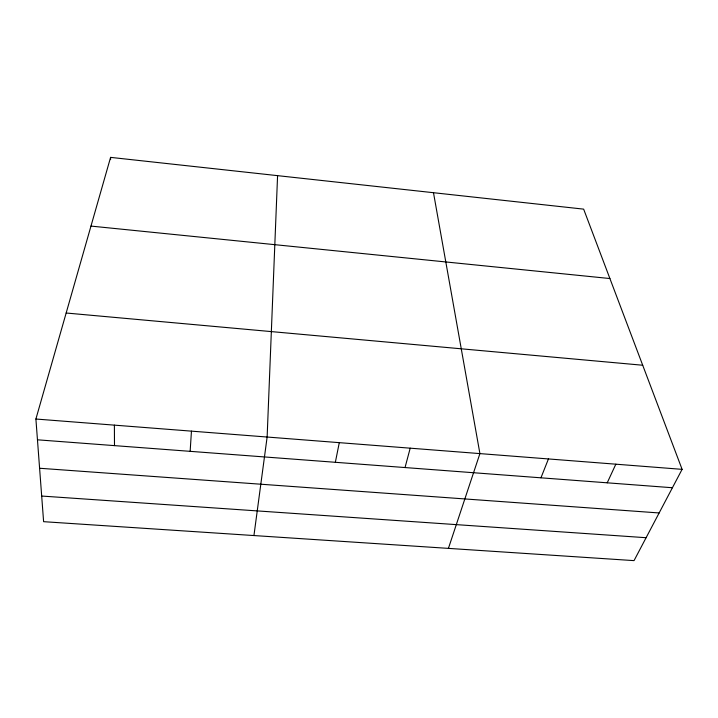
<?xml version="1.0" encoding="UTF-8"?>
<svg xmlns="http://www.w3.org/2000/svg" width="718" height="718" viewBox="0 0 718 718"><rect width="100%" height="100%" fill="white"/><g stroke="black" fill="none" stroke-linecap="round" stroke-linejoin="round"><path stroke-width="1.08" d="M277.579 175.65L267.132 437.029L253.939 535.556M190.144 451.335L191.455 431.132M335.351 462.293L339.291 442.647M405.033 467.553L410.202 448.176M35.9 419.025L110.59 157.377L583.644 209.135L682.1 469.348L634.039 560.623L43.61 521.681L35.9 419.025L682.1 469.348M448.418 548.381L479.911 453.605L433.484 192.702M540.95 477.811L548.444 458.937M607.222 482.81L615.838 464.187M41.68 496.048L646.101 537.71M39.598 468.253L659.133 512.957M37.462 439.811L672.416 487.737M66.164 313.012L642.709 365.238M90.98 226.089L609.905 278.539M110.59 157.377L110.608 159.576M114.386 425.137L114.494 445.627"/></g></svg>
